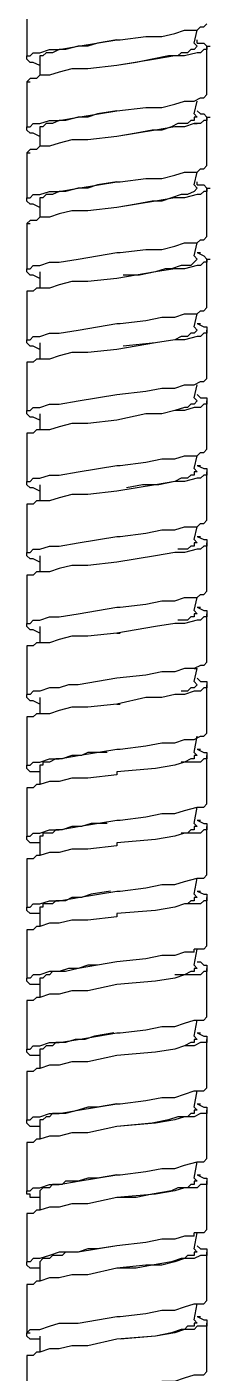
# Model space of a CAD drawing. Header units: millimetres. Extents: x 1.34 to 8.68, y 2.73 to 10.24.
# Drawn here: x 4.429 to 4.524, y 7.021 to 7.716 of the extents above; entities that cross this region are included whole.
import ezdxf

# ---------------------------------------------------------------- set-up
doc = ezdxf.new("R2010")
doc.units = ezdxf.units.MM
doc.layers.add('PDF2_형상', color=7, linetype='Continuous')

msp = doc.modelspace()

# ---------------------------------------------------------------- linework, layer by layer
at = {"layer": 'PDF2_형상', "lineweight": 25}
for points in [[(4.42875, 7.72476), (4.42875, 7.70143)], [(4.47541, 7.70976), (4.47708, 7.70976), (4.49041, 7.71143), (4.49875, 7.71143), (4.50541, 7.7131), (4.51041, 7.71476), (4.51708, 7.71476), (4.51875, 7.71643), (4.52041, 7.71643), (4.52208, 7.7181)], [(4.51541, 7.7081), (4.51708, 7.71476)], [(4.42875, 7.70143), (4.43041, 7.70143), (4.43208, 7.7031), (4.43541, 7.7031), (4.44041, 7.70476), (4.44541, 7.70476), (4.45541, 7.70643), (4.47541, 7.70976)], [(4.47541, 7.70976), (4.46541, 7.7081), (4.46041, 7.70643), (4.45541, 7.70643), (4.44875, 7.70476), (4.44708, 7.70476), (4.44541, 7.70476), (4.44208, 7.7031), (4.44041, 7.7031), (4.43875, 7.7031), (4.43708, 7.70143), (4.43541, 7.70143), (4.43541, 7.69976)], [(4.51708, 7.70643), (4.51541, 7.70476), (4.51375, 7.70476), (4.51208, 7.7031), (4.50875, 7.7031), (4.50708, 7.70143), (4.50208, 7.70143), (4.49375, 7.69976), (4.48541, 7.6981), (4.47541, 7.69643)], [(4.52208, 7.70643), (4.52208, 7.70476), (4.52041, 7.70476), (4.51875, 7.7031), (4.51708, 7.7031), (4.51041, 7.70143), (4.50541, 7.70143), (4.49541, 7.69976), (4.47541, 7.69643)], [(4.51708, 7.70643), (4.51541, 7.7081)], [(4.51708, 7.7081), (4.51708, 7.70976)], [(4.51708, 7.7081), (4.52041, 7.7081), (4.52208, 7.70643)], [(4.52208, 7.68143), (4.52208, 7.70643)], [(4.52208, 7.70643), (4.52375, 7.70643)], [(4.42875, 7.69976), (4.42875, 7.70143)], [(4.43541, 7.69643), (4.43208, 7.6981), (4.43041, 7.6981), (4.42875, 7.69976)], [(4.43541, 7.69976), (4.43541, 7.69143)], [(4.47541, 7.69643), (4.46041, 7.69476), (4.45208, 7.69476), (4.44541, 7.6931), (4.44041, 7.69143), (4.43541, 7.69143)], [(4.43375, 7.68976), (4.43208, 7.68976), (4.43041, 7.68976), (4.42875, 7.6881)], [(4.43541, 7.69143), (4.43375, 7.68976)], [(4.42875, 7.6881), (4.43041, 7.6881)], [(4.42875, 7.6881), (4.42875, 7.66476)], [(4.47541, 7.6731), (4.49041, 7.67476), (4.49875, 7.67476), (4.50541, 7.67643), (4.51041, 7.6781), (4.51541, 7.6781), (4.51875, 7.67976), (4.52041, 7.67976), (4.52208, 7.68143)], [(4.51541, 7.67143), (4.51708, 7.6781)], [(4.42875, 7.66476), (4.43041, 7.66476), (4.43208, 7.66643), (4.43541, 7.66643), (4.44041, 7.6681), (4.44541, 7.6681), (4.45541, 7.66976), (4.47541, 7.6731)], [(4.47541, 7.6731), (4.46541, 7.67143), (4.46041, 7.66976), (4.45541, 7.66976), (4.44875, 7.6681), (4.44708, 7.6681), (4.44541, 7.6681), (4.44208, 7.66643), (4.44041, 7.66643), (4.43875, 7.66643), (4.43708, 7.66476), (4.43541, 7.66476), (4.43541, 7.6631)], [(4.51708, 7.66976), (4.51541, 7.66976), (4.51541, 7.6681), (4.51375, 7.6681), (4.51208, 7.66643), (4.51041, 7.66643), (4.50708, 7.66643), (4.50375, 7.66476), (4.49875, 7.6631), (4.49375, 7.6631), (4.48541, 7.66143), (4.47541, 7.65976)], [(4.52208, 7.66976), (4.52208, 7.6681), (4.52041, 7.6681), (4.51875, 7.66643), (4.51541, 7.66643), (4.51041, 7.66476), (4.50541, 7.66476), (4.49541, 7.6631), (4.47541, 7.65976)], [(4.51708, 7.66976), (4.51541, 7.67143)], [(4.51708, 7.6731), (4.51875, 7.67143), (4.52041, 7.67143), (4.52208, 7.66976)], [(4.52208, 7.64476), (4.52208, 7.66976)], [(4.52208, 7.66976), (4.52375, 7.66976)], [(4.42875, 7.6631), (4.42875, 7.66476)], [(4.43541, 7.65976), (4.43208, 7.66143), (4.43041, 7.66143), (4.42875, 7.6631)], [(4.43541, 7.6631), (4.43541, 7.65476)], [(4.51541, 7.66643), (4.51708, 7.66643)], [(4.43541, 7.65476), (4.43375, 7.6531)], [(4.47541, 7.65976), (4.46041, 7.6581), (4.45208, 7.6581), (4.44541, 7.65643), (4.44041, 7.65476), (4.43541, 7.65476)], [(4.43375, 7.6531), (4.43208, 7.6531), (4.43041, 7.6531), (4.42875, 7.65143)], [(4.42875, 7.65143), (4.43041, 7.65143)], [(4.42875, 7.65143), (4.42875, 7.6281)], [(4.47541, 7.63643), (4.47708, 7.63643), (4.49041, 7.6381), (4.49875, 7.6381), (4.50541, 7.63976), (4.51041, 7.64143), (4.51708, 7.64143), (4.51875, 7.6431), (4.52041, 7.6431), (4.52208, 7.64476)], [(4.51541, 7.63476), (4.51708, 7.64143)], [(4.42875, 7.6281), (4.43041, 7.6281), (4.43208, 7.62976), (4.43541, 7.62976), (4.44041, 7.63143), (4.44541, 7.63143), (4.45541, 7.6331), (4.47541, 7.63643)], [(4.47541, 7.63643), (4.46541, 7.63476), (4.46041, 7.6331), (4.45541, 7.6331), (4.44875, 7.63143), (4.44708, 7.63143), (4.44541, 7.63143), (4.44208, 7.62976), (4.44041, 7.62976), (4.43875, 7.62976), (4.43708, 7.6281), (4.43541, 7.6281), (4.43541, 7.62643)], [(4.51708, 7.6331), (4.51541, 7.63476)], [(4.51708, 7.63476), (4.51708, 7.63643)], [(4.51708, 7.63476), (4.52041, 7.63476), (4.52208, 7.6331)], [(4.42875, 7.62643), (4.42875, 7.6281)], [(4.43541, 7.6231), (4.43208, 7.62476), (4.43041, 7.62476), (4.42875, 7.62643)], [(4.43541, 7.62643), (4.43541, 7.6181)], [(4.51708, 7.6331), (4.51541, 7.63143), (4.51208, 7.62976), (4.51041, 7.62976), (4.50875, 7.62976), (4.50375, 7.6281), (4.49875, 7.62643), (4.49375, 7.62643), (4.48541, 7.62476), (4.47541, 7.6231)], [(4.52208, 7.6331), (4.52208, 7.63143), (4.52041, 7.63143), (4.51875, 7.62976), (4.51708, 7.62976), (4.51041, 7.6281), (4.50541, 7.6281), (4.49541, 7.62643), (4.47541, 7.6231)], [(4.52208, 7.6081), (4.52208, 7.6331)], [(4.52208, 7.6331), (4.52375, 7.6331)], [(4.47541, 7.6231), (4.46041, 7.62143), (4.45208, 7.62143), (4.44541, 7.61976), (4.44041, 7.6181), (4.43541, 7.6181)], [(4.43375, 7.61643), (4.43208, 7.61643), (4.43041, 7.61643), (4.42875, 7.61476)], [(4.42875, 7.61476), (4.43041, 7.61476)], [(4.42875, 7.61476), (4.42875, 7.59143)], [(4.43541, 7.6181), (4.43375, 7.61643)], [(4.47541, 7.59976), (4.47708, 7.59976), (4.49041, 7.60143), (4.49875, 7.60143), (4.50541, 7.6031), (4.51041, 7.60476), (4.51708, 7.60476), (4.51875, 7.60643), (4.52041, 7.60643), (4.52208, 7.6081)], [(4.42875, 7.59143), (4.43041, 7.59143), (4.43208, 7.5931), (4.43541, 7.5931), (4.44041, 7.59476), (4.44541, 7.59476), (4.45541, 7.59643), (4.47541, 7.59976)], [(4.51541, 7.5981), (4.51708, 7.60476)], [(4.51708, 7.59976), (4.51875, 7.59976)], [(4.51708, 7.59976), (4.52041, 7.5981), (4.52208, 7.59643)], [(4.52208, 7.59643), (4.52208, 7.59476), (4.52041, 7.59476), (4.51875, 7.5931), (4.51708, 7.5931), (4.51041, 7.59143), (4.50541, 7.59143), (4.49541, 7.58976), (4.47541, 7.58643)], [(4.51708, 7.59643), (4.51541, 7.59476), (4.51375, 7.5931), (4.51041, 7.5931), (4.50875, 7.5931), (4.50375, 7.59143), (4.50041, 7.59143), (4.49541, 7.58976), (4.48708, 7.5881), (4.47875, 7.5881)], [(4.51708, 7.59643), (4.51541, 7.5981)], [(4.52208, 7.57143), (4.52208, 7.59643)], [(4.52208, 7.59643), (4.52375, 7.59643)], [(4.42875, 7.58976), (4.42875, 7.59143)], [(4.43541, 7.58643), (4.43208, 7.5881), (4.43041, 7.5881), (4.42875, 7.58976)], [(4.43541, 7.58976), (4.43541, 7.58143)], [(4.47541, 7.58643), (4.46041, 7.58476), (4.45208, 7.58476), (4.44541, 7.5831), (4.44041, 7.58143), (4.43541, 7.58143)], [(4.43375, 7.58143), (4.43208, 7.57976), (4.43041, 7.57976), (4.42875, 7.57976)], [(4.42875, 7.57976), (4.42875, 7.5781)], [(4.42875, 7.5781), (4.42875, 7.55476)], [(4.43541, 7.58143), (4.43375, 7.58143)], [(4.47708, 7.5631), (4.49041, 7.56476), (4.49875, 7.56643), (4.50541, 7.56643), (4.51041, 7.5681), (4.51708, 7.5681), (4.51875, 7.56976), (4.52041, 7.56976), (4.52208, 7.57143)], [(4.51541, 7.56143), (4.51708, 7.5681)], [(4.42875, 7.55476), (4.43041, 7.55476), (4.43208, 7.55643), (4.43541, 7.55643), (4.44041, 7.5581), (4.44541, 7.5581), (4.45541, 7.55976), (4.47541, 7.5631)], [(4.47541, 7.5631), (4.47708, 7.5631)], [(4.52208, 7.55976), (4.52208, 7.5581), (4.52041, 7.5581), (4.51875, 7.55643), (4.51708, 7.55643), (4.51041, 7.55476), (4.50541, 7.55476), (4.49541, 7.5531), (4.47541, 7.54976)], [(4.51708, 7.55976), (4.51541, 7.5581), (4.51375, 7.5581), (4.51208, 7.55643), (4.50875, 7.55643), (4.50541, 7.55476), (4.49541, 7.5531), (4.47875, 7.55143)], [(4.51708, 7.55976), (4.51541, 7.56143)], [(4.51708, 7.5631), (4.51875, 7.5631)], [(4.51708, 7.5631), (4.52041, 7.56143), (4.52208, 7.56143)], [(4.52208, 7.56143), (4.52208, 7.55976)], [(4.52208, 7.53476), (4.52208, 7.55976)], [(4.42875, 7.5531), (4.42875, 7.55476)], [(4.43541, 7.54976), (4.43208, 7.55143), (4.43041, 7.55143), (4.42875, 7.5531)], [(4.43541, 7.5531), (4.43541, 7.54476)], [(4.43375, 7.54476), (4.43208, 7.5431), (4.43041, 7.5431), (4.42875, 7.5431)], [(4.42875, 7.5431), (4.42875, 7.54143)], [(4.43541, 7.54476), (4.43375, 7.54476)], [(4.47541, 7.54976), (4.46041, 7.5481), (4.45208, 7.5481), (4.44541, 7.54643), (4.44041, 7.54476), (4.43541, 7.54476)], [(4.42875, 7.54143), (4.42875, 7.5181)], [(4.47541, 7.52643), (4.49041, 7.5281), (4.49875, 7.52976), (4.50541, 7.52976), (4.51041, 7.53143), (4.51541, 7.53143), (4.51875, 7.5331), (4.52041, 7.5331), (4.52208, 7.53476)], [(4.51541, 7.52476), (4.51708, 7.53143)], [(4.42875, 7.5181), (4.43041, 7.5181), (4.43208, 7.51976), (4.43541, 7.51976), (4.44041, 7.52143), (4.44541, 7.52143), (4.45541, 7.5231), (4.47541, 7.52643)], [(4.52208, 7.5231), (4.52208, 7.52143), (4.52041, 7.52143), (4.51875, 7.51976), (4.51541, 7.51976), (4.51041, 7.5181), (4.50541, 7.5181), (4.49875, 7.51643), (4.49041, 7.51643), (4.47541, 7.5131)], [(4.51708, 7.5231), (4.51541, 7.52143), (4.51375, 7.52143), (4.51208, 7.51976), (4.51041, 7.51976), (4.50541, 7.5181)], [(4.51708, 7.5231), (4.51541, 7.52476)], [(4.51708, 7.52643), (4.51875, 7.52476), (4.52041, 7.52476), (4.52208, 7.52476)], [(4.52208, 7.52476), (4.52208, 7.5231)], [(4.52208, 7.4981), (4.52208, 7.5231)], [(4.42875, 7.51643), (4.42875, 7.5181)], [(4.43541, 7.5131), (4.43208, 7.51476), (4.43041, 7.51476), (4.42875, 7.51643)], [(4.43541, 7.51643), (4.43541, 7.5081)], [(4.43375, 7.5081), (4.43208, 7.50643), (4.43041, 7.50643), (4.42875, 7.50643)], [(4.43541, 7.5081), (4.43375, 7.5081)], [(4.47541, 7.5131), (4.46041, 7.51143), (4.45208, 7.51143), (4.44541, 7.50976), (4.44041, 7.5081), (4.43541, 7.5081)], [(4.42875, 7.50643), (4.42875, 7.50476)], [(4.42875, 7.50476), (4.42875, 7.48143)], [(4.47708, 7.48976), (4.49041, 7.49143), (4.49875, 7.4931), (4.50541, 7.4931), (4.51041, 7.49476), (4.51708, 7.49476), (4.51875, 7.49643), (4.52041, 7.49643), (4.52208, 7.4981)], [(4.51541, 7.4881), (4.51708, 7.49476)], [(4.42875, 7.48143), (4.43041, 7.48143), (4.43208, 7.4831), (4.43541, 7.4831), (4.44041, 7.48476), (4.44541, 7.48476), (4.45541, 7.48643), (4.47541, 7.48976)], [(4.47541, 7.48976), (4.47708, 7.48976)], [(4.51708, 7.48643), (4.51541, 7.4881)], [(4.51708, 7.48976), (4.51875, 7.48976)], [(4.51708, 7.48976), (4.52041, 7.4881), (4.52208, 7.4881)], [(4.52208, 7.4881), (4.52208, 7.48643)], [(4.42875, 7.47976), (4.42875, 7.48143)], [(4.52208, 7.48643), (4.52208, 7.48476), (4.52041, 7.48476), (4.51875, 7.4831), (4.51708, 7.4831), (4.51041, 7.48143), (4.50541, 7.48143), (4.49541, 7.47976), (4.47541, 7.47643)], [(4.51708, 7.48643), (4.51541, 7.48643), (4.51541, 7.48476), (4.51375, 7.48476), (4.51208, 7.4831), (4.51041, 7.4831), (4.50875, 7.4831), (4.50541, 7.48143), (4.49708, 7.47976), (4.48875, 7.47976), (4.48041, 7.4781)], [(4.52208, 7.46143), (4.52208, 7.48643)], [(4.43541, 7.47643), (4.43208, 7.4781), (4.43041, 7.4781), (4.42875, 7.47976)], [(4.43541, 7.47976), (4.43541, 7.47143)], [(4.47541, 7.47643), (4.46041, 7.47476), (4.45208, 7.47476), (4.44541, 7.4731), (4.44041, 7.47143), (4.43541, 7.47143)], [(4.43375, 7.47143), (4.43208, 7.46976), (4.43041, 7.46976), (4.42875, 7.46976)], [(4.42875, 7.46976), (4.42875, 7.4681)], [(4.42875, 7.4681), (4.42875, 7.44476)], [(4.43541, 7.47143), (4.43375, 7.47143)], [(4.47708, 7.4531), (4.49041, 7.45476), (4.49875, 7.45643), (4.50541, 7.45643), (4.51041, 7.4581), (4.51708, 7.4581), (4.51875, 7.45976), (4.52041, 7.45976), (4.52208, 7.46143)], [(4.42875, 7.44476), (4.43041, 7.44476), (4.43208, 7.44643), (4.43541, 7.44643), (4.44041, 7.4481), (4.44541, 7.4481), (4.45541, 7.44976), (4.47541, 7.4531)], [(4.47541, 7.4531), (4.47708, 7.4531)], [(4.51541, 7.45143), (4.51708, 7.4581)], [(4.51708, 7.4531), (4.51875, 7.4531)], [(4.51708, 7.4531), (4.52041, 7.45143), (4.52208, 7.45143)], [(4.52208, 7.44976), (4.52208, 7.4481), (4.52041, 7.4481), (4.51875, 7.44643), (4.51708, 7.44643), (4.51041, 7.44476), (4.50541, 7.44476), (4.49541, 7.4431), (4.47541, 7.43976)], [(4.51708, 7.44976), (4.51541, 7.44976), (4.51541, 7.4481), (4.51375, 7.4481), (4.51208, 7.44643), (4.51041, 7.44643), (4.50708, 7.44643)], [(4.51708, 7.44976), (4.51541, 7.45143)], [(4.52208, 7.45143), (4.52208, 7.44976)], [(4.52208, 7.42476), (4.52208, 7.44976)], [(4.42875, 7.4431), (4.42875, 7.44476)], [(4.43541, 7.43976), (4.43208, 7.44143), (4.43041, 7.44143), (4.42875, 7.4431)], [(4.43541, 7.4431), (4.43541, 7.43476)], [(4.47541, 7.43976), (4.46041, 7.4381), (4.45208, 7.4381), (4.44541, 7.43643), (4.44041, 7.43476), (4.43541, 7.43476)], [(4.43375, 7.43476), (4.43208, 7.4331), (4.43041, 7.4331), (4.42875, 7.4331)], [(4.42875, 7.4331), (4.42875, 7.43143)], [(4.43541, 7.43476), (4.43375, 7.43476)], [(4.42875, 7.43143), (4.42875, 7.4081)], [(4.47708, 7.41643), (4.49041, 7.4181), (4.49875, 7.41976), (4.50541, 7.41976), (4.51041, 7.42143), (4.51708, 7.42143), (4.51875, 7.4231), (4.52041, 7.4231), (4.52208, 7.42476)], [(4.51541, 7.41476), (4.51708, 7.42143)], [(4.42875, 7.4081), (4.43041, 7.4081), (4.43208, 7.40976), (4.43541, 7.40976), (4.44041, 7.41143), (4.44541, 7.41143), (4.45541, 7.4131), (4.47541, 7.41643)], [(4.47541, 7.41643), (4.47708, 7.41643)], [(4.52208, 7.4131), (4.52208, 7.41143), (4.52041, 7.41143), (4.51875, 7.40976), (4.51708, 7.40976), (4.51041, 7.4081), (4.50541, 7.4081), (4.49541, 7.40643), (4.47541, 7.4031)], [(4.51708, 7.4131), (4.51541, 7.4131), (4.51541, 7.41143), (4.51375, 7.41143), (4.51208, 7.40976), (4.51041, 7.40976), (4.50708, 7.40976)], [(4.51708, 7.4131), (4.51541, 7.41476)], [(4.51708, 7.41643), (4.51875, 7.41643)], [(4.51708, 7.41643), (4.52041, 7.41476), (4.52208, 7.41476)], [(4.52208, 7.41476), (4.52208, 7.4131)], [(4.52208, 7.3881), (4.52208, 7.4131)], [(4.42875, 7.40643), (4.42875, 7.4081)], [(4.43541, 7.4031), (4.43208, 7.40476), (4.43041, 7.40476), (4.42875, 7.40643)], [(4.43541, 7.40643), (4.43541, 7.3981)], [(4.43375, 7.3981), (4.43208, 7.39643), (4.43041, 7.39643), (4.42875, 7.39643)], [(4.43541, 7.3981), (4.43375, 7.3981)], [(4.47541, 7.4031), (4.46041, 7.40143), (4.45208, 7.40143), (4.44541, 7.39976), (4.44041, 7.3981), (4.43541, 7.3981)], [(4.47541, 7.4031), (4.47708, 7.4031)], [(4.42875, 7.39643), (4.42875, 7.39476)], [(4.42875, 7.39476), (4.42875, 7.37143)], [(4.52208, 7.3881), (4.52041, 7.38643), (4.51875, 7.38643), (4.51541, 7.38476), (4.51041, 7.38476), (4.50541, 7.3831), (4.49875, 7.3831), (4.49041, 7.38143), (4.47541, 7.37976)], [(4.51541, 7.3781), (4.51708, 7.38476)], [(4.51541, 7.38476), (4.51708, 7.38476)], [(4.47541, 7.37976), (4.45541, 7.37643), (4.45041, 7.37643), (4.44541, 7.37476), (4.44041, 7.37476), (4.43541, 7.3731)], [(4.52208, 7.37643), (4.52208, 7.37476), (4.52041, 7.37476), (4.51875, 7.3731), (4.51541, 7.3731), (4.51041, 7.37143), (4.50541, 7.37143), (4.49875, 7.36976), (4.49041, 7.36976), (4.47541, 7.36643)], [(4.51708, 7.37643), (4.51541, 7.37476), (4.51375, 7.37476), (4.51208, 7.3731), (4.51041, 7.3731), (4.50875, 7.3731)], [(4.51708, 7.37643), (4.51541, 7.3781)], [(4.51708, 7.37976), (4.51875, 7.3781), (4.52041, 7.3781), (4.52208, 7.3781)], [(4.52208, 7.3781), (4.52208, 7.37643)], [(4.52208, 7.35143), (4.52208, 7.37643)], [(4.43375, 7.3731), (4.43208, 7.3731), (4.43041, 7.37143), (4.42875, 7.37143)], [(4.42875, 7.36976), (4.42875, 7.37143)], [(4.43541, 7.36643), (4.43208, 7.3681), (4.43041, 7.3681), (4.42875, 7.36976)], [(4.43541, 7.3731), (4.43375, 7.3731)], [(4.43541, 7.36976), (4.43541, 7.36143)], [(4.47541, 7.36643), (4.46041, 7.36476), (4.45208, 7.36476), (4.44541, 7.3631), (4.44041, 7.36143), (4.43541, 7.36143)], [(4.47541, 7.36643), (4.47708, 7.36643)], [(4.43375, 7.36143), (4.43208, 7.35976), (4.43041, 7.35976), (4.42875, 7.35976)], [(4.42875, 7.35976), (4.42875, 7.3581)], [(4.42875, 7.3581), (4.42875, 7.33476)], [(4.43541, 7.36143), (4.43375, 7.36143)], [(4.47541, 7.3431), (4.47708, 7.3431), (4.49041, 7.34476), (4.49875, 7.34643), (4.50541, 7.34643), (4.51041, 7.3481), (4.51541, 7.3481), (4.51875, 7.34976), (4.52041, 7.34976), (4.52208, 7.35143)], [(4.51541, 7.34143), (4.51708, 7.34976)], [(4.42875, 7.33476), (4.43041, 7.33476), (4.43208, 7.33643), (4.43541, 7.33643), (4.44041, 7.3381), (4.44541, 7.3381), (4.45541, 7.33976), (4.47541, 7.3431)], [(4.47041, 7.34143), (4.46041, 7.34143), (4.45708, 7.33976), (4.45208, 7.33976), (4.44708, 7.3381), (4.44541, 7.3381), (4.44375, 7.3381), (4.44041, 7.33643), (4.43875, 7.33643), (4.43708, 7.33643), (4.43708, 7.33476), (4.43541, 7.33476), (4.43541, 7.3331)], [(4.51708, 7.33976), (4.51541, 7.34143)], [(4.51708, 7.3431), (4.51875, 7.3431)], [(4.51708, 7.3431), (4.52041, 7.34143), (4.52208, 7.34143)], [(4.52208, 7.34143), (4.52208, 7.33976)], [(4.42875, 7.3331), (4.42875, 7.33476)], [(4.52208, 7.33976), (4.52208, 7.3381), (4.52041, 7.3381), (4.51875, 7.33643), (4.51541, 7.33643), (4.51041, 7.33643), (4.50541, 7.33476), (4.49541, 7.3331), (4.47541, 7.33143)], [(4.51708, 7.33976), (4.51541, 7.33976), (4.51541, 7.3381), (4.51375, 7.3381), (4.51041, 7.33643), (4.50875, 7.33643)], [(4.52208, 7.31476), (4.52208, 7.33976)], [(4.43541, 7.33143), (4.43208, 7.33143), (4.43041, 7.33143), (4.42875, 7.3331)], [(4.43541, 7.3331), (4.43541, 7.32476)], [(4.47541, 7.32976), (4.46041, 7.3281), (4.45208, 7.3281), (4.44541, 7.32643), (4.44041, 7.32643), (4.43541, 7.32476)], [(4.47541, 7.33143), (4.47541, 7.32976)], [(4.43375, 7.32476), (4.43208, 7.3231), (4.43041, 7.3231), (4.42875, 7.3231)], [(4.42875, 7.3231), (4.42875, 7.32143)], [(4.42875, 7.32143), (4.42875, 7.2981)], [(4.43541, 7.32476), (4.43375, 7.32476)], [(4.47541, 7.30643), (4.47708, 7.30643), (4.49041, 7.3081), (4.49875, 7.30976), (4.50541, 7.30976), (4.51041, 7.31143), (4.51708, 7.3131), (4.51875, 7.3131), (4.52041, 7.3131), (4.52208, 7.31476)], [(4.42875, 7.2981), (4.43041, 7.2981), (4.43208, 7.29976), (4.43541, 7.29976), (4.44041, 7.30143), (4.44541, 7.30143), (4.45541, 7.3031), (4.47541, 7.30643)], [(4.51541, 7.30476), (4.51708, 7.3131)], [(4.51708, 7.30643), (4.51875, 7.30643)], [(4.51708, 7.30643), (4.52041, 7.30476), (4.52208, 7.30476)], [(4.47041, 7.30476), (4.46208, 7.30476), (4.45708, 7.3031), (4.45208, 7.3031), (4.44708, 7.30143), (4.44541, 7.30143), (4.44375, 7.30143), (4.44208, 7.29976), (4.43875, 7.29976), (4.43708, 7.29976), (4.43708, 7.2981), (4.43541, 7.2981), (4.43541, 7.29643)], [(4.52208, 7.3031), (4.52208, 7.30143), (4.52041, 7.30143), (4.51875, 7.29976), (4.51708, 7.29976), (4.51041, 7.29976), (4.50541, 7.2981), (4.49541, 7.29643), (4.47541, 7.29476)], [(4.51708, 7.3031), (4.51541, 7.3031), (4.51541, 7.30143), (4.51375, 7.30143), (4.51208, 7.29976), (4.50875, 7.29976)], [(4.51708, 7.3031), (4.51541, 7.30476)], [(4.52208, 7.30476), (4.52208, 7.3031)], [(4.52208, 7.2781), (4.52208, 7.3031)], [(4.42875, 7.29643), (4.42875, 7.2981)], [(4.43541, 7.29476), (4.43208, 7.29476), (4.43041, 7.29476), (4.42875, 7.29643)], [(4.43541, 7.29643), (4.43541, 7.2881)], [(4.47541, 7.2931), (4.46041, 7.29143), (4.45208, 7.29143), (4.44541, 7.28976), (4.44041, 7.28976), (4.43541, 7.2881)], [(4.47541, 7.29476), (4.47541, 7.2931)], [(4.43375, 7.2881), (4.43208, 7.28643), (4.43041, 7.28643), (4.42875, 7.28643)], [(4.42875, 7.28643), (4.42875, 7.28476)], [(4.43541, 7.2881), (4.43375, 7.2881)], [(4.42875, 7.28476), (4.42875, 7.26143)], [(4.47541, 7.26976), (4.47708, 7.26976), (4.49041, 7.27143), (4.49875, 7.2731), (4.50541, 7.2731), (4.51041, 7.27476), (4.51708, 7.27643), (4.51875, 7.27643), (4.52041, 7.27643), (4.52208, 7.2781)], [(4.51541, 7.2681), (4.51708, 7.27643)], [(4.42875, 7.26143), (4.43041, 7.26143), (4.43208, 7.2631), (4.43541, 7.2631), (4.44041, 7.26476), (4.44541, 7.26476), (4.45541, 7.26643), (4.47541, 7.26976)], [(4.47208, 7.26976), (4.46208, 7.2681), (4.45708, 7.26643), (4.45208, 7.26643), (4.44875, 7.26476), (4.44541, 7.26476), (4.44375, 7.26476), (4.44208, 7.2631), (4.44041, 7.2631), (4.43875, 7.2631), (4.43708, 7.2631), (4.43708, 7.26143), (4.43541, 7.26143), (4.43541, 7.25976)], [(4.52208, 7.26643), (4.52208, 7.26476), (4.52041, 7.26476), (4.51875, 7.2631), (4.51708, 7.2631), (4.51041, 7.2631), (4.50541, 7.26143), (4.49541, 7.25976), (4.47541, 7.2581)], [(4.51708, 7.26643), (4.51541, 7.26643), (4.51541, 7.26476), (4.51375, 7.26476), (4.51208, 7.2631), (4.51041, 7.2631)], [(4.51708, 7.26643), (4.51541, 7.2681)], [(4.51708, 7.26976), (4.51875, 7.26976)], [(4.51708, 7.26976), (4.52041, 7.2681), (4.52208, 7.2681)], [(4.52208, 7.2681), (4.52208, 7.26643)], [(4.52208, 7.24143), (4.52208, 7.26643)], [(4.42875, 7.25976), (4.42875, 7.26143)], [(4.43541, 7.2581), (4.43208, 7.2581), (4.43041, 7.2581), (4.42875, 7.25976)], [(4.43541, 7.25976), (4.43541, 7.25143)], [(4.47541, 7.2581), (4.47541, 7.25643)], [(4.43375, 7.25143), (4.43208, 7.24976), (4.43041, 7.24976), (4.42875, 7.24976)], [(4.43541, 7.25143), (4.43375, 7.25143)], [(4.47541, 7.25643), (4.46041, 7.25476), (4.45208, 7.25476), (4.44541, 7.2531), (4.44041, 7.2531), (4.43541, 7.25143)], [(4.42875, 7.24976), (4.42875, 7.2481)], [(4.42875, 7.2481), (4.42875, 7.22476)], [(4.51541, 7.2381), (4.51041, 7.2381), (4.50541, 7.23643), (4.49875, 7.23643), (4.49041, 7.23476), (4.47541, 7.2331)], [(4.52208, 7.24143), (4.52041, 7.23976), (4.51875, 7.23976), (4.51541, 7.23976)], [(4.51541, 7.23143), (4.51708, 7.23976)], [(4.51541, 7.2381), (4.51541, 7.23976)], [(4.47541, 7.2331), (4.45541, 7.22976), (4.45041, 7.22976), (4.44541, 7.2281), (4.44041, 7.2281), (4.43541, 7.22643)], [(4.47541, 7.2331), (4.46541, 7.23143), (4.46041, 7.23143), (4.45541, 7.22976), (4.44875, 7.2281), (4.44708, 7.2281), (4.44541, 7.2281), (4.44208, 7.2281), (4.44041, 7.22643), (4.43875, 7.22643), (4.43708, 7.22476), (4.43541, 7.22476), (4.43541, 7.2231)], [(4.52208, 7.22976), (4.52208, 7.2281), (4.52041, 7.2281), (4.51875, 7.22643), (4.51541, 7.22643), (4.51041, 7.22643), (4.50541, 7.22476), (4.49541, 7.2231), (4.47541, 7.22143)], [(4.51708, 7.22976), (4.51541, 7.22976), (4.51541, 7.2281), (4.51375, 7.2281), (4.51041, 7.22643), (4.50541, 7.22643)], [(4.51708, 7.22976), (4.51541, 7.23143)], [(4.51708, 7.2331), (4.51875, 7.2331), (4.52041, 7.23143), (4.52208, 7.23143)], [(4.52208, 7.23143), (4.52208, 7.22976)], [(4.52208, 7.20476), (4.52208, 7.22976)], [(4.43375, 7.22643), (4.43208, 7.22643), (4.43041, 7.22476), (4.42875, 7.22476)], [(4.42875, 7.2231), (4.42875, 7.22476)], [(4.43541, 7.22143), (4.43208, 7.22143), (4.43041, 7.22143), (4.42875, 7.2231)], [(4.43541, 7.22643), (4.43375, 7.22643)], [(4.43541, 7.2231), (4.43541, 7.21476)], [(4.47541, 7.22143), (4.46041, 7.2181), (4.45208, 7.2181), (4.44541, 7.21643), (4.44041, 7.21643), (4.43541, 7.21476)], [(4.43375, 7.21476), (4.43208, 7.2131), (4.43041, 7.2131), (4.42875, 7.2131)], [(4.42875, 7.2131), (4.42875, 7.21143)], [(4.42875, 7.21143), (4.42875, 7.1881)], [(4.43541, 7.21476), (4.43375, 7.21476)], [(4.47541, 7.19643), (4.47708, 7.19643), (4.49041, 7.1981), (4.49875, 7.19976), (4.50541, 7.19976), (4.51041, 7.20143), (4.51541, 7.2031), (4.51875, 7.2031), (4.52041, 7.2031), (4.52208, 7.20476)], [(4.51541, 7.19476), (4.51708, 7.2031)], [(4.42875, 7.1881), (4.43041, 7.1881), (4.43208, 7.18976), (4.43541, 7.18976), (4.44041, 7.19143), (4.44541, 7.19143), (4.45541, 7.1931), (4.47541, 7.19643)], [(4.47375, 7.19643), (4.46375, 7.19476), (4.45875, 7.1931), (4.45375, 7.1931), (4.44875, 7.19143), (4.44708, 7.19143), (4.44375, 7.19143), (4.44208, 7.18976), (4.44041, 7.18976), (4.43875, 7.18976), (4.43708, 7.1881), (4.43541, 7.1881), (4.43541, 7.18643)], [(4.51708, 7.19643), (4.51875, 7.19643)], [(4.51708, 7.19643), (4.52041, 7.19476), (4.52208, 7.19476)], [(4.42875, 7.18643), (4.42875, 7.1881)], [(4.52208, 7.1931), (4.52208, 7.19143), (4.52041, 7.19143), (4.51875, 7.19143), (4.51541, 7.18976), (4.51041, 7.18976), (4.50541, 7.1881), (4.49541, 7.18643), (4.47541, 7.18476)], [(4.51708, 7.1931), (4.51541, 7.1931), (4.51541, 7.19143), (4.51375, 7.19143), (4.51041, 7.18976)], [(4.51708, 7.1931), (4.51541, 7.19476)], [(4.52208, 7.19476), (4.52208, 7.1931)], [(4.52208, 7.1681), (4.52208, 7.1931)], [(4.43541, 7.18476), (4.43208, 7.18476), (4.43041, 7.18476), (4.42875, 7.18643)], [(4.43541, 7.18643), (4.43541, 7.1781)], [(4.47541, 7.18476), (4.46041, 7.18143), (4.45208, 7.18143), (4.44541, 7.17976), (4.44041, 7.17976), (4.43541, 7.1781)], [(4.43375, 7.1781), (4.43208, 7.17643), (4.43041, 7.17643), (4.42875, 7.17643)], [(4.42875, 7.17643), (4.42875, 7.17476)], [(4.42875, 7.17476), (4.42875, 7.15143)], [(4.43541, 7.1781), (4.43375, 7.1781)], [(4.47541, 7.15976), (4.47708, 7.15976), (4.49041, 7.16143), (4.49875, 7.1631), (4.50541, 7.1631), (4.51041, 7.16476), (4.51541, 7.16643), (4.51875, 7.16643), (4.52041, 7.16643), (4.52208, 7.1681)], [(4.51541, 7.1581), (4.51708, 7.16643)], [(4.42875, 7.15143), (4.43041, 7.15143), (4.43208, 7.1531), (4.43541, 7.1531), (4.44041, 7.15476), (4.44541, 7.15476), (4.45541, 7.15643), (4.47541, 7.15976)], [(4.47541, 7.15976), (4.46541, 7.1581), (4.46041, 7.1581), (4.45541, 7.15643), (4.44875, 7.15476), (4.44708, 7.15476), (4.44541, 7.15476), (4.44208, 7.15476), (4.44041, 7.1531), (4.43875, 7.1531), (4.43708, 7.15143), (4.43541, 7.15143), (4.43541, 7.14976)], [(4.51708, 7.15643), (4.51541, 7.15643), (4.51541, 7.15476), (4.51375, 7.15476), (4.51208, 7.1531), (4.50875, 7.1531), (4.50708, 7.1531), (4.50208, 7.15143), (4.49375, 7.14976), (4.47541, 7.1481)], [(4.52208, 7.15643), (4.52208, 7.15476), (4.52041, 7.15476), (4.51875, 7.15476), (4.51541, 7.1531), (4.51041, 7.1531), (4.50541, 7.15143), (4.49541, 7.14976), (4.47541, 7.1481)], [(4.51708, 7.15643), (4.51541, 7.1581)], [(4.51708, 7.15976), (4.51875, 7.15976)], [(4.51708, 7.15976), (4.52041, 7.1581), (4.52208, 7.1581)], [(4.52208, 7.1581), (4.52208, 7.15643)], [(4.52208, 7.13143), (4.52208, 7.15643)], [(4.42875, 7.14976), (4.42875, 7.15143)], [(4.43541, 7.1481), (4.43208, 7.1481), (4.43041, 7.1481), (4.42875, 7.14976)], [(4.43541, 7.14976), (4.43541, 7.14143)], [(4.47541, 7.1481), (4.46041, 7.14476), (4.45208, 7.14476), (4.44541, 7.1431), (4.44041, 7.1431), (4.43541, 7.14143)], [(4.43375, 7.14143), (4.43208, 7.13976), (4.43041, 7.13976), (4.42875, 7.13976)], [(4.42875, 7.13976), (4.42875, 7.1381)], [(4.43541, 7.14143), (4.43375, 7.14143)], [(4.42875, 7.1381), (4.42875, 7.11476)], [(4.47541, 7.1231), (4.47708, 7.1231), (4.49041, 7.12476), (4.49875, 7.12643), (4.50541, 7.12643), (4.51041, 7.1281), (4.51708, 7.12976), (4.51875, 7.12976), (4.52041, 7.12976), (4.52208, 7.13143)], [(4.51541, 7.12143), (4.51708, 7.12976)], [(4.42875, 7.11476), (4.43041, 7.11476), (4.43208, 7.11643), (4.43541, 7.11643), (4.44041, 7.1181), (4.44541, 7.1181), (4.45541, 7.11976), (4.47541, 7.1231)], [(4.47541, 7.1231), (4.46541, 7.12143), (4.46041, 7.12143), (4.45541, 7.11976), (4.44875, 7.11976), (4.44708, 7.1181), (4.44541, 7.1181), (4.44208, 7.1181), (4.44041, 7.11643), (4.43875, 7.11643), (4.43708, 7.11643), (4.43541, 7.11476), (4.43541, 7.1131)], [(4.51708, 7.11976), (4.51541, 7.11976), (4.51541, 7.1181), (4.51375, 7.1181), (4.51208, 7.11643), (4.51041, 7.11643), (4.50708, 7.11643), (4.50375, 7.11476), (4.49375, 7.1131), (4.48541, 7.11143), (4.47541, 7.11143)], [(4.52208, 7.11976), (4.52208, 7.1181), (4.52041, 7.1181), (4.51875, 7.1181), (4.51708, 7.11643), (4.51041, 7.11643), (4.50541, 7.11476), (4.49541, 7.1131), (4.47541, 7.11143)], [(4.51708, 7.11976), (4.51541, 7.12143)], [(4.51708, 7.1231), (4.51875, 7.1231)], [(4.51708, 7.1231), (4.52041, 7.12143), (4.52208, 7.12143)], [(4.52208, 7.12143), (4.52208, 7.11976)], [(4.52208, 7.09476), (4.52208, 7.11976)], [(4.42875, 7.1131), (4.42875, 7.11476)], [(4.43541, 7.11143), (4.43208, 7.11143), (4.43041, 7.11143), (4.43041, 7.1131), (4.42875, 7.1131)], [(4.43541, 7.1131), (4.43541, 7.10476)], [(4.47541, 7.11143), (4.46041, 7.1081), (4.45208, 7.1081), (4.44541, 7.10643), (4.44041, 7.10643), (4.43541, 7.10476)], [(4.43375, 7.10476), (4.43208, 7.1031), (4.43041, 7.1031), (4.42875, 7.1031)], [(4.43541, 7.10476), (4.43375, 7.10476)], [(4.42875, 7.1031), (4.42875, 7.10143)], [(4.42875, 7.10143), (4.42875, 7.0781)], [(4.51541, 7.09143), (4.51041, 7.09143), (4.50541, 7.08976), (4.49875, 7.08976), (4.49041, 7.0881), (4.47541, 7.08643)], [(4.52208, 7.09476), (4.52041, 7.0931), (4.51875, 7.0931), (4.51541, 7.0931)], [(4.51541, 7.08476), (4.51708, 7.0931)], [(4.51541, 7.09143), (4.51541, 7.0931)], [(4.47541, 7.08643), (4.45541, 7.0831), (4.45041, 7.0831), (4.44541, 7.0831), (4.44041, 7.08143), (4.43541, 7.07976)], [(4.47541, 7.08643), (4.46541, 7.08476), (4.46041, 7.08476), (4.45541, 7.0831), (4.44875, 7.0831), (4.44708, 7.08143), (4.44541, 7.08143), (4.44208, 7.08143), (4.44041, 7.07976), (4.43875, 7.07976), (4.43708, 7.07976), (4.43541, 7.0781), (4.43541, 7.07643)], [(4.51708, 7.0831), (4.51541, 7.08476)], [(4.51708, 7.08643), (4.51875, 7.08476), (4.52041, 7.08476), (4.52208, 7.08476)], [(4.52208, 7.08476), (4.52208, 7.0831)], [(4.43375, 7.07976), (4.43208, 7.07976), (4.43041, 7.0781), (4.42875, 7.0781)], [(4.42875, 7.07643), (4.42875, 7.0781)], [(4.43541, 7.07976), (4.43375, 7.07976)], [(4.51708, 7.0831), (4.51541, 7.0831), (4.51541, 7.08143), (4.51375, 7.08143), (4.51208, 7.08143), (4.51041, 7.07976), (4.50875, 7.07976), (4.50375, 7.0781), (4.49375, 7.07643), (4.48541, 7.07476), (4.47541, 7.07476)], [(4.52208, 7.0831), (4.52208, 7.08143), (4.52041, 7.08143), (4.51875, 7.08143), (4.51541, 7.07976), (4.51041, 7.07976), (4.50541, 7.0781), (4.49875, 7.07643), (4.49041, 7.07643), (4.47541, 7.07476)], [(4.52208, 7.0581), (4.52208, 7.0831)], [(4.43541, 7.07476), (4.43208, 7.07476), (4.43041, 7.07476), (4.42875, 7.07643)], [(4.43541, 7.07643), (4.43541, 7.0681)], [(4.47541, 7.07476), (4.46041, 7.07143), (4.45208, 7.07143), (4.44541, 7.06976), (4.44041, 7.06976), (4.43541, 7.0681)], [(4.43375, 7.0681), (4.43208, 7.06643), (4.43041, 7.06643), (4.42875, 7.06643)], [(4.42875, 7.06643), (4.42875, 7.06476)], [(4.42875, 7.06476), (4.42875, 7.04143)], [(4.43541, 7.0681), (4.43375, 7.0681)], [(4.47541, 7.04976), (4.47708, 7.04976), (4.49041, 7.05143), (4.49875, 7.0531), (4.50541, 7.0531), (4.51041, 7.05476), (4.51541, 7.05643), (4.51875, 7.05643), (4.52041, 7.05643), (4.52208, 7.0581)], [(4.51541, 7.0481), (4.51708, 7.05643)], [(4.42875, 7.04143), (4.43041, 7.0431), (4.43208, 7.0431), (4.43541, 7.0431), (4.44041, 7.04476), (4.44541, 7.04643), (4.45541, 7.04643), (4.47541, 7.04976)], [(4.51708, 7.04976), (4.51875, 7.04976)], [(4.51708, 7.04976), (4.52041, 7.0481), (4.52208, 7.0481)], [(4.52208, 7.04643), (4.52208, 7.04476), (4.52041, 7.04476), (4.51708, 7.04476), (4.51541, 7.0431), (4.51041, 7.0431), (4.50541, 7.04143), (4.49541, 7.03976), (4.47541, 7.0381)], [(4.51708, 7.04643), (4.51541, 7.04643), (4.51541, 7.04476), (4.51208, 7.04476), (4.51041, 7.0431), (4.50875, 7.0431), (4.50375, 7.04143), (4.49541, 7.03976), (4.47708, 7.0381)], [(4.51708, 7.04643), (4.51541, 7.0481)], [(4.52208, 7.0481), (4.52208, 7.04643)], [(4.52208, 7.02143), (4.52208, 7.04643)], [(4.42875, 7.04143), (4.43041, 7.04143)], [(4.43541, 7.0381), (4.43208, 7.0381), (4.43041, 7.0381), (4.42875, 7.03976), (4.42875, 7.04143)], [(4.43541, 7.03976), (4.43541, 7.03143)], [(4.47541, 7.0381), (4.46041, 7.03476), (4.45208, 7.03476), (4.44541, 7.0331), (4.44041, 7.0331), (4.43541, 7.03143)], [(4.43375, 7.03143), (4.43208, 7.02976), (4.43041, 7.02976), (4.42875, 7.02976)], [(4.42875, 7.02976), (4.42875, 7.0281)], [(4.42875, 7.0281), (4.42875, 7.00476)], [(4.43541, 7.03143), (4.43375, 7.03143)], [(4.47541, 7.0131), (4.47708, 7.0131), (4.49041, 7.01476), (4.49875, 7.01643), (4.50541, 7.01643), (4.51041, 7.0181), (4.51541, 7.01976), (4.51875, 7.01976), (4.52041, 7.01976), (4.52208, 7.02143)]]:
    msp.add_lwpolyline(points, dxfattribs=at)

doc.saveas('drawing.dxf')
